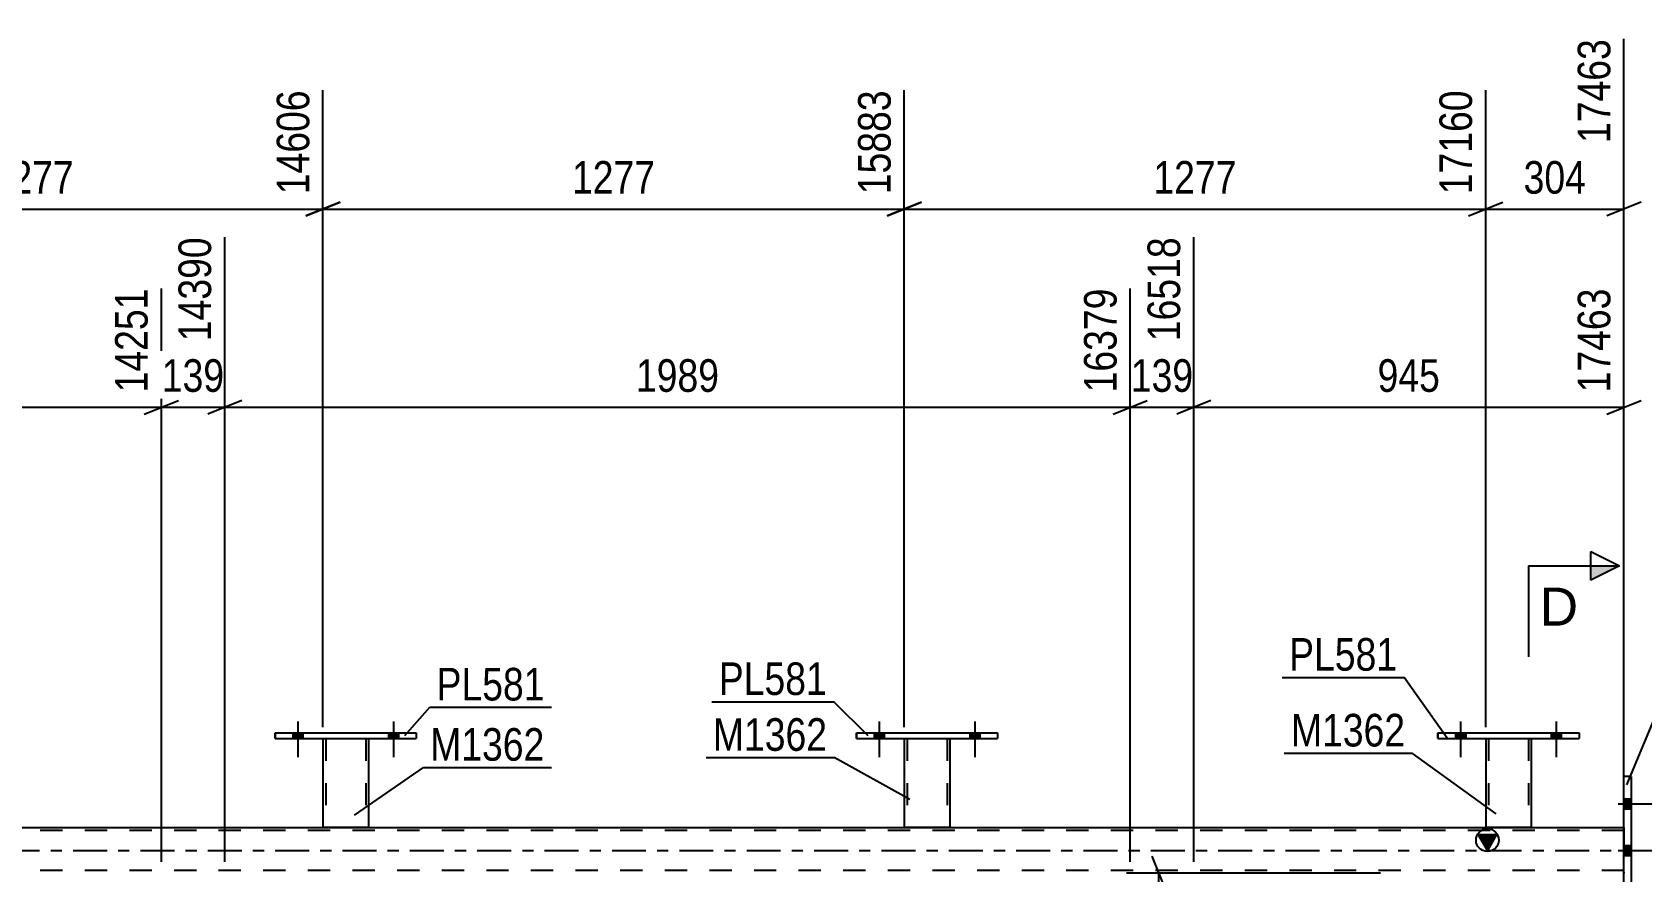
# Model space of a CAD drawing. Header units: millimetres. Extents: x 0 to 841, y 0 to 594.
# Drawn here: x 616.5 to 758, y 428.6 to 502.4 of the extents above; entities that cross this region are included whole.
import ezdxf

# ---------------------------------------------------------------- set-up
doc = ezdxf.new("R2010")
doc.units = ezdxf.units.MM
doc.linetypes.add('DXK_LINE_DOT2', pattern=[3.9198, 1.9599, -1.9599])
doc.linetypes.add('DXK_LINE_DOT3', pattern=[5.9187, 2.979, -0.9799, 0.9799, -0.9799])
doc.styles.add('Arial', font='ARIAL.TTF', dxfattribs={"height": 0.2})
doc.styles.add('Arial Narrow', font='ARIALN.TTF', dxfattribs={"height": 0.2})

# ---------------------------------------------------------------- blocks, each defined once
blk = doc.blocks.new('Part-122573795-3452 - 3241')
at = {"color": 2, "linetype": 'Continuous'}
for p, q in [((642.08, 440.35), (642.08, 432.51)), ((646.08, 440.35), (646.08, 432.51)), ((646.04, 432.51), (642.08, 432.51)), ((646.08, 432.51), (646.04, 432.51))]:
    blk.add_line(p, q, dxfattribs=at)
at = {"color": 7, "linetype": 'DXK_LINE_DOT2'}
for p, q in [((642.08, 440.35), (646.08, 440.35)), ((642.08, 440.35), (642.08, 440.35)), ((642.08, 440.35), (642.08, 440.35)), ((642.32, 440.35), (642.32, 432.51)), ((645.84, 440.35), (645.84, 432.51)), ((646.08, 440.35), (646.08, 440.35)), ((646.08, 440.35), (646.08, 440.35)), ((645.82, 432.51), (645.84, 432.51))]:
    blk.add_line(p, q, dxfattribs=at)
blk = doc.blocks.new('Bolt-122573795-3617 - 3241')
at = {"linetype": 'Continuous'}
for points in [[(639.44, 440.35), (640.32, 440.35), (640.32, 440.83), (639.44, 440.83)], [(647.84, 440.35), (648.72, 440.35), (648.72, 440.83), (647.84, 440.83)]]:
    blk.add_hatch(color=1, dxfattribs=at).paths.add_polyline_path(points)
at = {"color": 1, "linetype": 'Continuous'}
for p, q in [((639.88, 441.83), (639.88, 438.71)), ((648.28, 441.83), (648.28, 438.71)), ((639.44, 440.83), (639.44, 440.35)), ((640.32, 440.83), (640.32, 440.35)), ((647.84, 440.83), (647.84, 440.35)), ((648.72, 440.83), (648.72, 440.35))]:
    blk.add_line(p, q, dxfattribs=at)
blk = doc.blocks.new('Part-122573795-3386 - 3241')
at = {"color": 2, "linetype": 'Continuous'}
for p, q in [((757.03, 437.01), (756.39, 437.01)), ((756.39, 424.01), (756.39, 437.01)), ((757.03, 437.01), (757.03, 424.01)), ((757.03, 424.01), (756.39, 424.01))]:
    blk.add_line(p, q, dxfattribs=at)
blk = doc.blocks.new('Bolt-122573795-3718 - 3241')
at = {"linetype": 'Continuous'}
for points in [[(741.6, 440.35), (742.48, 440.35), (742.48, 440.83), (741.6, 440.83)], [(750, 440.35), (750.88, 440.35), (750.88, 440.83), (750, 440.83)]]:
    blk.add_hatch(color=1, dxfattribs=at).paths.add_polyline_path(points)
at = {"color": 1, "linetype": 'Continuous'}
for p, q in [((742.04, 441.83), (742.04, 438.71)), ((750.44, 441.83), (750.44, 438.71)), ((741.6, 440.83), (741.6, 440.35)), ((742.48, 440.83), (742.48, 440.35)), ((750, 440.83), (750, 440.35)), ((750.88, 440.83), (750.88, 440.35))]:
    blk.add_line(p, q, dxfattribs=at)
blk = doc.blocks.new('Part-122573795-3437 - 3241')
at = {"color": 2, "linetype": 'Continuous'}
for p, q in [((688.96, 440.35), (688.96, 440.83)), ((688.96, 440.83), (688.96, 440.83)), ((688.96, 440.83), (701.36, 440.83)), ((688.96, 440.35), (688.96, 440.35)), ((688.96, 440.35), (701.36, 440.35)), ((701.36, 440.83), (701.36, 440.35))]:
    blk.add_line(p, q, dxfattribs=at)
at = {"color": 7, "linetype": 'DXK_LINE_DOT2'}
for p, q in [((688.96, 440.83), (688.96, 440.35)), ((688.96, 440.83), (688.96, 440.83)), ((688.96, 440.35), (688.96, 440.35)), ((701.36, 440.83), (701.36, 440.35))]:
    blk.add_line(p, q, dxfattribs=at)
blk = doc.blocks.new('Part-122573795-3442 - 3241')
at = {"color": 2, "linetype": 'Continuous'}
for p, q in [((693.16, 440.35), (693.16, 432.51)), ((697.16, 440.35), (697.16, 432.51)), ((697.12, 432.51), (693.16, 432.51)), ((697.16, 432.51), (697.12, 432.51))]:
    blk.add_line(p, q, dxfattribs=at)
at = {"color": 7, "linetype": 'DXK_LINE_DOT2'}
for p, q in [((693.16, 440.35), (697.16, 440.35)), ((693.16, 440.35), (693.16, 440.35)), ((693.16, 440.35), (693.16, 440.35)), ((693.4, 440.35), (693.4, 432.51)), ((696.92, 440.35), (696.92, 432.51)), ((697.16, 440.35), (697.16, 440.35)), ((697.16, 440.35), (697.16, 440.35)), ((696.9, 432.51), (696.92, 432.51))]:
    blk.add_line(p, q, dxfattribs=at)
blk = doc.blocks.new('Part-122573795-3447 - 3241')
at = {"color": 2, "linetype": 'Continuous'}
for p, q in [((637.88, 440.35), (637.88, 440.83)), ((637.88, 440.83), (637.88, 440.83)), ((637.88, 440.83), (650.28, 440.83)), ((637.88, 440.35), (637.88, 440.35)), ((637.88, 440.35), (650.28, 440.35)), ((650.28, 440.83), (650.28, 440.35))]:
    blk.add_line(p, q, dxfattribs=at)
at = {"color": 7, "linetype": 'DXK_LINE_DOT2'}
for p, q in [((637.88, 440.83), (637.88, 440.35)), ((637.88, 440.83), (637.88, 440.83)), ((637.88, 440.35), (637.88, 440.35)), ((650.28, 440.83), (650.28, 440.35))]:
    blk.add_line(p, q, dxfattribs=at)
blk = doc.blocks.new('Part-122573795-3488 - 3241')
at = {"linetype": 'Continuous'}
blk.add_hatch(color=2, dxfattribs=at).paths.add_polyline_path([(744.39, 430.51), (743.59, 431.91), (745.19, 431.91)])
at = {"color": 2, "linetype": 'Continuous'}
for p, q in [((57.85, 432.51), (756.39, 432.51)), ((744.39, 430.51), (743.59, 431.91)), ((743.59, 431.91), (745.19, 431.91)), ((745.19, 431.91), (744.39, 430.51))]:
    blk.add_line(p, q, dxfattribs=at)
at = {"color": 7, "linetype": 'DXK_LINE_DOT2'}
for p, q in [((756.39, 432.27), (57.85, 432.27)), ((756.39, 432.51), (756.39, 428.51)), ((756.39, 428.75), (57.85, 428.75))]:
    blk.add_line(p, q, dxfattribs=at)
at = {"color": 7, "linetype": 'DXK_LINE_DOT3'}
blk.add_line((57.85, 430.51), (756.39, 430.51), dxfattribs=at)
at = {"color": 2, "linetype": 'Continuous'}
blk.add_circle((744.39, 431.41), 1, dxfattribs=at)
blk = doc.blocks.new('Bolt-122573795-3535 - 3241')
at = {"linetype": 'Continuous'}
for points in [[(757.03, 434.17), (757.03, 435.05), (756.39, 435.05), (756.39, 434.17)], [(757.03, 434.17), (757.03, 435.05), (756.39, 435.05), (756.39, 434.17)], [(757.03, 434.17), (757.03, 435.05), (756.39, 435.05), (756.39, 434.17)], [(757.03, 430.07), (757.03, 430.95), (756.39, 430.95), (756.39, 430.07)], [(757.03, 430.07), (757.03, 430.95), (756.39, 430.95), (756.39, 430.07)], [(757.03, 425.97), (757.03, 426.85), (756.39, 426.85), (756.39, 425.97)], [(757.03, 425.97), (757.03, 426.85), (756.39, 426.85), (756.39, 425.97)], [(757.03, 425.97), (757.03, 426.85), (756.39, 426.85), (756.39, 425.97)]]:
    blk.add_hatch(color=1, dxfattribs=at).paths.add_polyline_path(points)
at = {"color": 1, "linetype": 'Continuous'}
for p, q in [((755.87, 434.61), (759.19, 434.61)), ((755.87, 434.61), (759.19, 434.61)), ((755.87, 434.61), (759.19, 434.61)), ((756.39, 435.05), (757.03, 435.05)), ((756.39, 435.05), (757.03, 435.05)), ((756.39, 435.05), (757.03, 435.05)), ((756.39, 434.17), (757.03, 434.17)), ((756.39, 434.17), (757.03, 434.17)), ((756.39, 434.17), (757.03, 434.17)), ((755.87, 430.51), (759.19, 430.51)), ((755.87, 430.51), (759.19, 430.51)), ((756.39, 430.95), (757.03, 430.95)), ((756.39, 430.95), (757.03, 430.95)), ((756.39, 430.07), (757.03, 430.07)), ((756.39, 430.07), (757.03, 430.07)), ((755.87, 426.41), (759.19, 426.41)), ((755.87, 426.41), (759.19, 426.41)), ((755.87, 426.41), (759.19, 426.41)), ((756.39, 426.85), (757.03, 426.85)), ((756.39, 426.85), (757.03, 426.85)), ((756.39, 426.85), (757.03, 426.85)), ((756.39, 425.97), (757.03, 425.97)), ((756.39, 425.97), (757.03, 425.97)), ((756.39, 425.97), (757.03, 425.97))]:
    blk.add_line(p, q, dxfattribs=at)
blk = doc.blocks.new('Bolt-122573795-3697 - 3241')
at = {"linetype": 'Continuous'}
for points in [[(639.44, 440.35), (640.32, 440.35), (640.32, 440.83), (639.44, 440.83)], [(647.84, 440.35), (648.72, 440.35), (648.72, 440.83), (647.84, 440.83)]]:
    blk.add_hatch(color=1, dxfattribs=at).paths.add_polyline_path(points)
at = {"color": 1, "linetype": 'Continuous'}
for p, q in [((639.88, 441.83), (639.88, 438.71)), ((648.28, 441.83), (648.28, 438.71)), ((639.44, 440.83), (639.44, 440.35)), ((640.32, 440.83), (640.32, 440.35)), ((647.84, 440.83), (647.84, 440.35)), ((648.72, 440.83), (648.72, 440.35))]:
    blk.add_line(p, q, dxfattribs=at)
blk = doc.blocks.new('Part-122573795-3601 - 3241')
at = {"color": 2, "linetype": 'Continuous'}
for p, q in [((744.24, 440.35), (744.24, 432.51)), ((748.24, 440.35), (748.24, 432.51)), ((748.2, 432.51), (744.24, 432.51)), ((748.24, 432.51), (748.2, 432.51))]:
    blk.add_line(p, q, dxfattribs=at)
at = {"color": 7, "linetype": 'DXK_LINE_DOT2'}
for p, q in [((744.24, 440.35), (748.24, 440.35)), ((744.24, 440.35), (744.24, 440.35)), ((744.24, 440.35), (744.24, 440.35)), ((744.48, 440.35), (744.48, 432.51)), ((748, 440.35), (748, 432.51)), ((748.24, 440.35), (748.24, 440.35)), ((748.24, 440.35), (748.24, 440.35)), ((747.93, 432.51), (747.94, 432.51)), ((747.94, 432.51), (747.98, 432.51)), ((747.98, 432.51), (748, 432.51))]:
    blk.add_line(p, q, dxfattribs=at)
blk = doc.blocks.new('Bolt-122573795-3615 - 3241')
at = {"linetype": 'Continuous'}
for points in [[(690.52, 440.35), (691.4, 440.35), (691.4, 440.83), (690.52, 440.83)], [(698.92, 440.35), (699.8, 440.35), (699.8, 440.83), (698.92, 440.83)]]:
    blk.add_hatch(color=1, dxfattribs=at).paths.add_polyline_path(points)
at = {"color": 1, "linetype": 'Continuous'}
for p, q in [((690.96, 441.83), (690.96, 438.71)), ((699.36, 441.83), (699.36, 438.71)), ((690.52, 440.83), (690.52, 440.35)), ((691.4, 440.83), (691.4, 440.35)), ((698.92, 440.83), (698.92, 440.35)), ((699.8, 440.83), (699.8, 440.35))]:
    blk.add_line(p, q, dxfattribs=at)
blk = doc.blocks.new('Bolt-122573795-3616 - 3241')
at = {"linetype": 'Continuous'}
for points in [[(690.52, 440.35), (691.4, 440.35), (691.4, 440.83), (690.52, 440.83)], [(698.92, 440.35), (699.8, 440.35), (699.8, 440.83), (698.92, 440.83)]]:
    blk.add_hatch(color=1, dxfattribs=at).paths.add_polyline_path(points)
at = {"color": 1, "linetype": 'Continuous'}
for p, q in [((690.96, 441.83), (690.96, 438.71)), ((699.36, 441.83), (699.36, 438.71)), ((690.52, 440.83), (690.52, 440.35)), ((691.4, 440.83), (691.4, 440.35)), ((698.92, 440.83), (698.92, 440.35)), ((699.8, 440.83), (699.8, 440.35))]:
    blk.add_line(p, q, dxfattribs=at)
blk = doc.blocks.new('Part-122573795-3717 - 3241')
at = {"color": 2, "linetype": 'Continuous'}
for p, q in [((740.04, 440.35), (740.04, 440.83)), ((740.04, 440.83), (740.04, 440.83)), ((740.04, 440.83), (752.44, 440.83)), ((740.04, 440.35), (740.04, 440.35)), ((740.04, 440.35), (752.44, 440.35)), ((752.44, 440.83), (752.44, 440.35))]:
    blk.add_line(p, q, dxfattribs=at)
at = {"color": 7, "linetype": 'DXK_LINE_DOT2'}
for p, q in [((740.04, 440.83), (740.04, 440.35)), ((740.04, 440.83), (740.04, 440.83)), ((740.04, 440.35), (740.04, 440.35)), ((752.44, 440.83), (752.44, 440.35))]:
    blk.add_line(p, q, dxfattribs=at)
blk = doc.blocks.new('Bolt-122573795-3719 - 3241')
at = {"linetype": 'Continuous'}
for points in [[(741.6, 440.35), (742.48, 440.35), (742.48, 440.83), (741.6, 440.83)], [(750, 440.35), (750.88, 440.35), (750.88, 440.83), (750, 440.83)]]:
    blk.add_hatch(color=1, dxfattribs=at).paths.add_polyline_path(points)
at = {"color": 1, "linetype": 'Continuous'}
for p, q in [((742.04, 441.83), (742.04, 438.71)), ((750.44, 441.83), (750.44, 438.71)), ((741.6, 440.83), (741.6, 440.35)), ((742.48, 440.83), (742.48, 440.35)), ((750, 440.83), (750, 440.35)), ((750.88, 440.83), (750.88, 440.35))]:
    blk.add_line(p, q, dxfattribs=at)
blk = doc.blocks.new('StraightDimension-122573795-4442 - 3241')
at = {"color": 7, "linetype": 'Continuous'}
for p, q in [((718.59, 429.51), (718.59, 484.39)), ((713.01, 429.51), (713.01, 479.89)), ((711.51, 468.85), (714.51, 470.05)), ((720.09, 470.05), (717.09, 468.85)), ((713.01, 469.45), (718.59, 469.45))]:
    blk.add_line(p, q, dxfattribs=at)
at = {"color": 0}
blk.add_wipeout([(719.14, 470.2), (719.14, 474.4), (712.46, 474.4), (712.46, 470.2)], dxfattribs=at)
at = {"color": 3, "style": 'Arial Narrow'}
blk.add_text('139', height=2.863, dxfattribs=at).set_placement((713.06, 470.8))
at = {"color": 0, "linetype": 'Continuous'}
blk.add_wipeout([(717.99, 484.99), (713.79, 484.99), (713.79, 474.65), (717.99, 474.65)], dxfattribs=at)
at = {"color": 3, "linetype": 'Continuous', "style": 'Arial Narrow'}
blk.add_text('16518', height=2.863, rotation=90.0002, dxfattribs=at).set_placement((717.39, 475.25))
blk = doc.blocks.new('StraightDimension-122573795-4385 - 3241')
at = {"color": 7, "linetype": 'Continuous'}
for p, q in [((548.32, 429.51), (548.32, 484.39)), ((627.88, 429.51), (627.88, 479.89)), ((549.82, 470.05), (546.82, 468.85)), ((626.38, 468.85), (629.38, 470.05)), ((548.32, 469.45), (627.88, 469.45))]:
    blk.add_line(p, q, dxfattribs=at)
at = {"color": 0}
blk.add_wipeout([(592.35, 470.2), (592.35, 474.4), (583.84, 474.4), (583.84, 470.2)], dxfattribs=at)
at = {"color": 3, "style": 'Arial Narrow'}
blk.add_text('1989', height=2.863, dxfattribs=at).set_placement((584.44, 470.8))
at = {"color": 0, "linetype": 'Continuous'}
blk.add_wipeout([(627.28, 480.49), (623.08, 480.49), (623.08, 470.15), (627.28, 470.15)], dxfattribs=at)
at = {"color": 3, "linetype": 'Continuous', "style": 'Arial Narrow'}
blk.add_text('14251', height=2.863, rotation=90.0002, dxfattribs=at).set_placement((626.68, 470.75))
blk = doc.blocks.new('StraightDimension-122573795-3979 - 3241')
at = {"color": 7, "linetype": 'Continuous'}
for p, q in [((716.13, 427.01), (714.93, 430.01)), ((734.99, 428.51), (712.68, 428.51)), ((715.53, 306.51), (715.53, 428.51)), ((714.93, 308.01), (716.13, 305.01)), ((739.67, 306.51), (712.68, 306.51))]:
    blk.add_line(p, q, dxfattribs=at)
at = {"color": 0}
blk.add_wipeout([(714.78, 371.76), (710.58, 371.76), (710.58, 363.25), (714.78, 363.25)], dxfattribs=at)
at = {"color": 3, "style": 'Arial Narrow'}
blk.add_text('3050', height=2.863, rotation=90.0002, dxfattribs=at).set_placement((714.18, 363.85))
blk = doc.blocks.new('StraightDimension-122573795-4404 - 3241')
at = {"color": 7, "linetype": 'Continuous'}
for p, q in [((633.45, 429.51), (633.45, 484.39)), ((627.88, 429.51), (627.88, 479.89)), ((626.38, 468.85), (629.38, 470.05)), ((634.95, 470.05), (631.95, 468.85)), ((627.88, 469.45), (633.45, 469.45))]:
    blk.add_line(p, q, dxfattribs=at)
at = {"color": 0}
blk.add_wipeout([(634.01, 470.2), (634.01, 474.4), (627.32, 474.4), (627.32, 470.2)], dxfattribs=at)
at = {"color": 3, "style": 'Arial Narrow'}
blk.add_text('139', height=2.863, dxfattribs=at).set_placement((627.92, 470.8))
at = {"color": 0, "linetype": 'Continuous'}
blk.add_wipeout([(632.85, 484.99), (628.65, 484.99), (628.65, 474.65), (632.85, 474.65)], dxfattribs=at)
at = {"color": 3, "linetype": 'Continuous', "style": 'Arial Narrow'}
blk.add_text('14390', height=2.863, rotation=90.0002, dxfattribs=at).set_placement((632.25, 475.25))
blk = doc.blocks.new('StraightDimension-122573795-4423 - 3241')
at = {"color": 7, "linetype": 'Continuous'}
for p, q in [((633.45, 429.51), (633.45, 484.39)), ((713.01, 429.51), (713.01, 479.89)), ((634.95, 470.05), (631.95, 468.85)), ((711.51, 468.85), (714.51, 470.05)), ((633.45, 469.45), (713.01, 469.45))]:
    blk.add_line(p, q, dxfattribs=at)
at = {"color": 0}
blk.add_wipeout([(677.49, 470.2), (677.49, 474.4), (668.98, 474.4), (668.98, 470.2)], dxfattribs=at)
at = {"color": 3, "style": 'Arial Narrow'}
blk.add_text('1989', height=2.863, dxfattribs=at).set_placement((669.58, 470.8))
at = {"color": 0, "linetype": 'Continuous'}
blk.add_wipeout([(712.41, 480.49), (708.21, 480.49), (708.21, 470.15), (712.41, 470.15)], dxfattribs=at)
at = {"color": 3, "linetype": 'Continuous', "style": 'Arial Narrow'}
blk.add_text('16379', height=2.863, rotation=90.0002, dxfattribs=at).set_placement((711.81, 470.75))
blk = doc.blocks.new('StraightDimension-122573795-4461 - 3241')
at = {"color": 7, "linetype": 'Continuous'}
for p, q in [((718.59, 429.51), (718.59, 484.39)), ((756.39, 433.51), (756.39, 479.89)), ((720.09, 470.05), (717.09, 468.85)), ((754.89, 468.85), (757.89, 470.05)), ((718.59, 469.45), (756.39, 469.45))]:
    blk.add_line(p, q, dxfattribs=at)
at = {"color": 0}
blk.add_wipeout([(740.83, 470.2), (740.83, 474.4), (734.14, 474.4), (734.14, 470.2)], dxfattribs=at)
at = {"color": 3, "style": 'Arial Narrow'}
blk.add_text('945', height=2.863, dxfattribs=at).set_placement((734.74, 470.8))
at = {"color": 0, "linetype": 'Continuous'}
blk.add_wipeout([(755.79, 480.49), (751.59, 480.49), (751.59, 470.15), (755.79, 470.15)], dxfattribs=at)
at = {"color": 3, "linetype": 'Continuous', "style": 'Arial Narrow'}
blk.add_text('17463', height=2.863, rotation=90.0002, dxfattribs=at).set_placement((755.19, 470.75))
blk = doc.blocks.new('StraightDimension-122573795-7774 - 3241')
at = {"color": 7, "linetype": 'Continuous'}
for p, q in [((756.39, 433.51), (756.39, 501.8)), ((744.24, 441.35), (744.24, 497.3)), ((742.74, 486.26), (745.74, 487.46)), ((744.24, 486.86), (756.39, 486.86)), ((757.89, 487.46), (754.89, 486.26))]:
    blk.add_line(p, q, dxfattribs=at)
at = {"color": 0}
blk.add_wipeout([(753.65, 487.61), (753.65, 491.81), (746.97, 491.81), (746.97, 487.61)], dxfattribs=at)
at = {"color": 3, "style": 'Arial Narrow'}
blk.add_text('304', height=2.863, dxfattribs=at).set_placement((747.57, 488.21))
at = {"color": 0, "linetype": 'Continuous'}
blk.add_wipeout([(755.79, 502.4), (751.59, 502.4), (751.59, 492.06), (755.79, 492.06)], dxfattribs=at)
at = {"color": 3, "linetype": 'Continuous', "style": 'Arial Narrow'}
blk.add_text('17463', height=2.863, rotation=90.0002, dxfattribs=at).set_placement((755.19, 492.66))
blk = doc.blocks.new('StraightDimension-122573795-7775 - 3241')
at = {"color": 7, "linetype": 'Continuous'}
for p, q in [((693.16, 441.35), (693.16, 497.3)), ((744.24, 441.35), (744.24, 497.3)), ((694.66, 487.46), (691.66, 486.26)), ((693.16, 486.86), (744.24, 486.86)), ((742.74, 486.26), (745.74, 487.46))]:
    blk.add_line(p, q, dxfattribs=at)
at = {"color": 0}
blk.add_wipeout([(722.95, 487.61), (722.95, 491.81), (714.44, 491.81), (714.44, 487.61)], dxfattribs=at)
at = {"color": 3, "style": 'Arial Narrow'}
blk.add_text('1277', height=2.863, dxfattribs=at).set_placement((715.04, 488.21))
at = {"color": 0, "linetype": 'Continuous'}
blk.add_wipeout([(743.64, 497.9), (739.44, 497.9), (739.44, 487.56), (743.64, 487.56)], dxfattribs=at)
at = {"color": 3, "linetype": 'Continuous', "style": 'Arial Narrow'}
blk.add_text('17160', height=2.863, rotation=90.0002, dxfattribs=at).set_placement((743.04, 488.16))
blk = doc.blocks.new('StraightDimension-122573795-7776 - 3241')
at = {"color": 7, "linetype": 'Continuous'}
for p, q in [((642.08, 441.35), (642.08, 497.3)), ((693.16, 441.35), (693.16, 497.3)), ((643.58, 487.46), (640.58, 486.26)), ((642.08, 486.86), (693.16, 486.86)), ((691.66, 486.26), (694.66, 487.46))]:
    blk.add_line(p, q, dxfattribs=at)
at = {"color": 0}
blk.add_wipeout([(671.87, 487.61), (671.87, 491.81), (663.36, 491.81), (663.36, 487.61)], dxfattribs=at)
at = {"color": 3, "style": 'Arial Narrow'}
blk.add_text('1277', height=2.863, dxfattribs=at).set_placement((663.96, 488.21))
at = {"color": 0, "linetype": 'Continuous'}
blk.add_wipeout([(692.56, 497.9), (688.36, 497.9), (688.36, 487.56), (692.56, 487.56)], dxfattribs=at)
at = {"color": 3, "linetype": 'Continuous', "style": 'Arial Narrow'}
blk.add_text('15883', height=2.863, rotation=90.0002, dxfattribs=at).set_placement((691.96, 488.16))
blk = doc.blocks.new('StraightDimension-122573795-7777 - 3241')
at = {"color": 7, "linetype": 'Continuous'}
for p, q in [((591, 441.35), (591, 497.3)), ((642.08, 441.35), (642.08, 497.3)), ((592.5, 487.46), (589.5, 486.26)), ((591, 486.86), (642.08, 486.86)), ((640.58, 486.26), (643.58, 487.46))]:
    blk.add_line(p, q, dxfattribs=at)
at = {"color": 0}
blk.add_wipeout([(620.79, 487.61), (620.79, 491.81), (612.28, 491.81), (612.28, 487.61)], dxfattribs=at)
at = {"color": 3, "style": 'Arial Narrow'}
blk.add_text('1277', height=2.863, dxfattribs=at).set_placement((612.88, 488.21))
at = {"color": 0, "linetype": 'Continuous'}
blk.add_wipeout([(641.48, 497.9), (637.28, 497.9), (637.28, 487.56), (641.48, 487.56)], dxfattribs=at)
at = {"color": 3, "linetype": 'Continuous', "style": 'Arial Narrow'}
blk.add_text('14606', height=2.863, rotation=90.0002, dxfattribs=at).set_placement((640.88, 488.16))
blk = doc.blocks.new('Mark-122573795-3438 - 3241')
at = {"color": 0}
blk.add_wipeout([(686.39, 439.26), (686.39, 442.26), (676.34, 442.26), (676.34, 439.26)], dxfattribs=at)
blk.add_wipeout([(686.39, 439.26), (686.39, 442.26), (676.34, 442.26), (676.34, 439.26)], dxfattribs=at)
at = {"color": 30, "linetype": 'Continuous'}
for p in [(675.74, 438.66), (693.64, 434.97)]:
    blk.add_line(p, (686.99, 438.66), dxfattribs=at)
at = {"color": 3, "style": 'Arial Narrow'}
blk.add_text('M1362', height=2.863, dxfattribs=at).set_placement((676.34, 439.26))
blk = doc.blocks.new('Mark-122573795-3382 - 3241')
at = {"color": 0}
blk.add_wipeout([(769.84, 447.84), (769.84, 450.84), (761.8, 450.84), (761.8, 447.84)], dxfattribs=at)
blk.add_wipeout([(769.84, 447.84), (769.84, 450.84), (761.8, 450.84), (761.8, 447.84)], dxfattribs=at)
at = {"color": 30, "linetype": 'Continuous'}
for p, q in [((756.65, 436.26), (761.2, 447.24)), ((761.2, 447.24), (770.44, 447.24))]:
    blk.add_line(p, q, dxfattribs=at)
at = {"color": 3, "style": 'Arial Narrow'}
blk.add_text('SP19', height=2.863, dxfattribs=at).set_placement((761.8, 447.84))
blk = doc.blocks.new('Mark-122573795-3433 - 3241')
at = {"color": 0}
blk.add_wipeout([(686.36, 444.16), (686.36, 447.16), (676.86, 447.16), (676.86, 444.16)], dxfattribs=at)
blk.add_wipeout([(686.36, 444.16), (686.36, 447.16), (676.86, 447.16), (676.86, 444.16)], dxfattribs=at)
at = {"color": 30, "linetype": 'Continuous'}
for p in [(676.26, 443.56), (689.97, 440.57)]:
    blk.add_line(p, (686.96, 443.56), dxfattribs=at)
at = {"color": 3, "style": 'Arial Narrow'}
blk.add_text('PL581', height=2.863, dxfattribs=at).set_placement((676.86, 444.16))
blk = doc.blocks.new('Mark-122573795-3443 - 3241')
at = {"color": 0}
blk.add_wipeout([(661.56, 443.68), (661.56, 446.68), (652.06, 446.68), (652.06, 443.68)], dxfattribs=at)
blk.add_wipeout([(661.56, 443.68), (661.56, 446.68), (652.06, 446.68), (652.06, 443.68)], dxfattribs=at)
at = {"color": 30, "linetype": 'Continuous'}
for p, q in [((649.26, 440.6), (651.46, 443.08)), ((651.46, 443.08), (662.16, 443.08))]:
    blk.add_line(p, q, dxfattribs=at)
at = {"color": 3, "style": 'Arial Narrow'}
blk.add_text('PL581', height=2.863, dxfattribs=at).set_placement((652.06, 443.68))
blk = doc.blocks.new('Mark-122573795-3448 - 3241')
at = {"color": 0}
blk.add_wipeout([(661.55, 438.39), (661.55, 441.39), (651.5, 441.39), (651.5, 438.39)], dxfattribs=at)
blk.add_wipeout([(661.55, 438.39), (661.55, 441.39), (651.5, 441.39), (651.5, 438.39)], dxfattribs=at)
at = {"color": 30, "linetype": 'Continuous'}
for p, q in [((644.85, 433.61), (650.9, 437.79)), ((650.9, 437.79), (662.15, 437.79))]:
    blk.add_line(p, q, dxfattribs=at)
at = {"color": 3, "style": 'Arial Narrow'}
blk.add_text('M1362', height=2.863, dxfattribs=at).set_placement((651.5, 438.39))
blk = doc.blocks.new('Mark-122573795-3597 - 3241')
at = {"color": 0}
blk.add_wipeout([(737.18, 439.64), (737.18, 442.64), (727.13, 442.64), (727.13, 439.64)], dxfattribs=at)
blk.add_wipeout([(737.18, 439.64), (737.18, 442.64), (727.13, 442.64), (727.13, 439.64)], dxfattribs=at)
at = {"color": 30, "linetype": 'Continuous'}
for p in [(726.53, 439.04), (745.17, 433.71)]:
    blk.add_line(p, (737.78, 439.04), dxfattribs=at)
at = {"color": 3, "style": 'Arial Narrow'}
blk.add_text('M1362', height=2.863, dxfattribs=at).set_placement((727.13, 439.64))
blk = doc.blocks.new('Mark-122573795-3713 - 3241')
at = {"color": 0}
blk.add_wipeout([(736.47, 446.3), (736.47, 449.3), (726.97, 449.3), (726.97, 446.3)], dxfattribs=at)
blk.add_wipeout([(736.47, 446.3), (736.47, 449.3), (726.97, 449.3), (726.97, 446.3)], dxfattribs=at)
at = {"color": 30, "linetype": 'Continuous'}
for p in [(726.37, 445.7), (740.84, 440.38)]:
    blk.add_line(p, (737.07, 445.7), dxfattribs=at)
at = {"color": 3, "style": 'Arial Narrow'}
blk.add_text('PL581', height=2.863, dxfattribs=at).set_placement((726.97, 446.3))
blk = doc.blocks.new('SectionMark-122573795-4863 - 3241')
at = {"linetype": 'Continuous'}
for points in [[(753.49, 454.26), (753.49, 455.51), (755.99, 455.51)], [(753.49, 418.3), (753.49, 419.55), (755.99, 418.3)]]:
    blk.add_hatch(color=6, dxfattribs=at).paths.add_polyline_path(points)
at = {"color": 6, "linetype": 'Continuous'}
for p, q in [((747.99, 455.51), (747.99, 447.51)), ((747.99, 455.51), (755.99, 455.51)), ((753.49, 454.26), (753.49, 456.76)), ((753.49, 456.76), (755.99, 455.51)), ((755.99, 455.51), (753.49, 454.26)), ((747.99, 418.3), (747.99, 426.3)), ((755.99, 418.3), (753.49, 419.55)), ((753.49, 419.55), (753.49, 417.05)), ((747.99, 418.3), (755.99, 418.3)), ((755.99, 418.3), (753.49, 417.05))]:
    blk.add_line(p, q, dxfattribs=at)
at = {"color": 0, "linetype": 'Continuous'}
for points in [[(752.36, 450.26), (752.36, 453.76), (748.99, 453.76), (748.99, 450.26)], [(752.36, 420.05), (752.36, 423.55), (748.99, 423.55), (748.99, 420.05)]]:
    blk.add_wipeout(points, dxfattribs=at)
at = {"color": 3, "linetype": 'Continuous', "style": 'Arial'}
for p in [(748.99, 450.26), (748.99, 420.05)]:
    blk.add_text('D', height=3.34, dxfattribs=at).set_placement(p)

msp = doc.modelspace()

# ---------------------------------------------------------------- block references
for name in ['Bolt-122573795-3617 - 3241', 'Bolt-122573795-3697 - 3241', 'Bolt-122573795-3615 - 3241', 'Bolt-122573795-3616 - 3241', 'Bolt-122573795-3718 - 3241', 'Bolt-122573795-3719 - 3241', 'Part-122573795-3447 - 3241', 'Part-122573795-3452 - 3241', 'Part-122573795-3437 - 3241', 'Part-122573795-3442 - 3241', 'Part-122573795-3717 - 3241', 'Part-122573795-3601 - 3241', 'Part-122573795-3386 - 3241', 'Bolt-122573795-3535 - 3241', 'Part-122573795-3488 - 3241']:
    msp.add_blockref(name, (0, 0))

# ---------------------------------------------------------------- next in the draw order: block references
for name in ['StraightDimension-122573795-4385 - 3241', 'StraightDimension-122573795-4442 - 3241']:
    msp.add_blockref(name, (0, 0))

# ---------------------------------------------------------------- next in the draw order: block references
for name in ['StraightDimension-122573795-4404 - 3241', 'StraightDimension-122573795-3979 - 3241']:
    msp.add_blockref(name, (0, 0))

# ---------------------------------------------------------------- next in the draw order: block references
for name in ['StraightDimension-122573795-4423 - 3241', 'StraightDimension-122573795-4461 - 3241']:
    msp.add_blockref(name, (0, 0))

# ---------------------------------------------------------------- next in the draw order: block references
msp.add_blockref('StraightDimension-122573795-7774 - 3241', (0, 0))

# ---------------------------------------------------------------- next in the draw order: block references
for name in ['StraightDimension-122573795-7775 - 3241', 'Mark-122573795-3382 - 3241']:
    msp.add_blockref(name, (0, 0))

# ---------------------------------------------------------------- next in the draw order: block references
for name in ['StraightDimension-122573795-7776 - 3241', 'SectionMark-122573795-4863 - 3241', 'Mark-122573795-3597 - 3241']:
    msp.add_blockref(name, (0, 0))

# ---------------------------------------------------------------- next in the draw order: block references
for name in ['StraightDimension-122573795-7777 - 3241', 'Mark-122573795-3713 - 3241', 'Mark-122573795-3443 - 3241', 'Mark-122573795-3438 - 3241']:
    msp.add_blockref(name, (0, 0))

# ---------------------------------------------------------------- next in the draw order: block references
for name in ['Mark-122573795-3433 - 3241', 'Mark-122573795-3448 - 3241']:
    msp.add_blockref(name, (0, 0))

doc.saveas('drawing.dxf')
